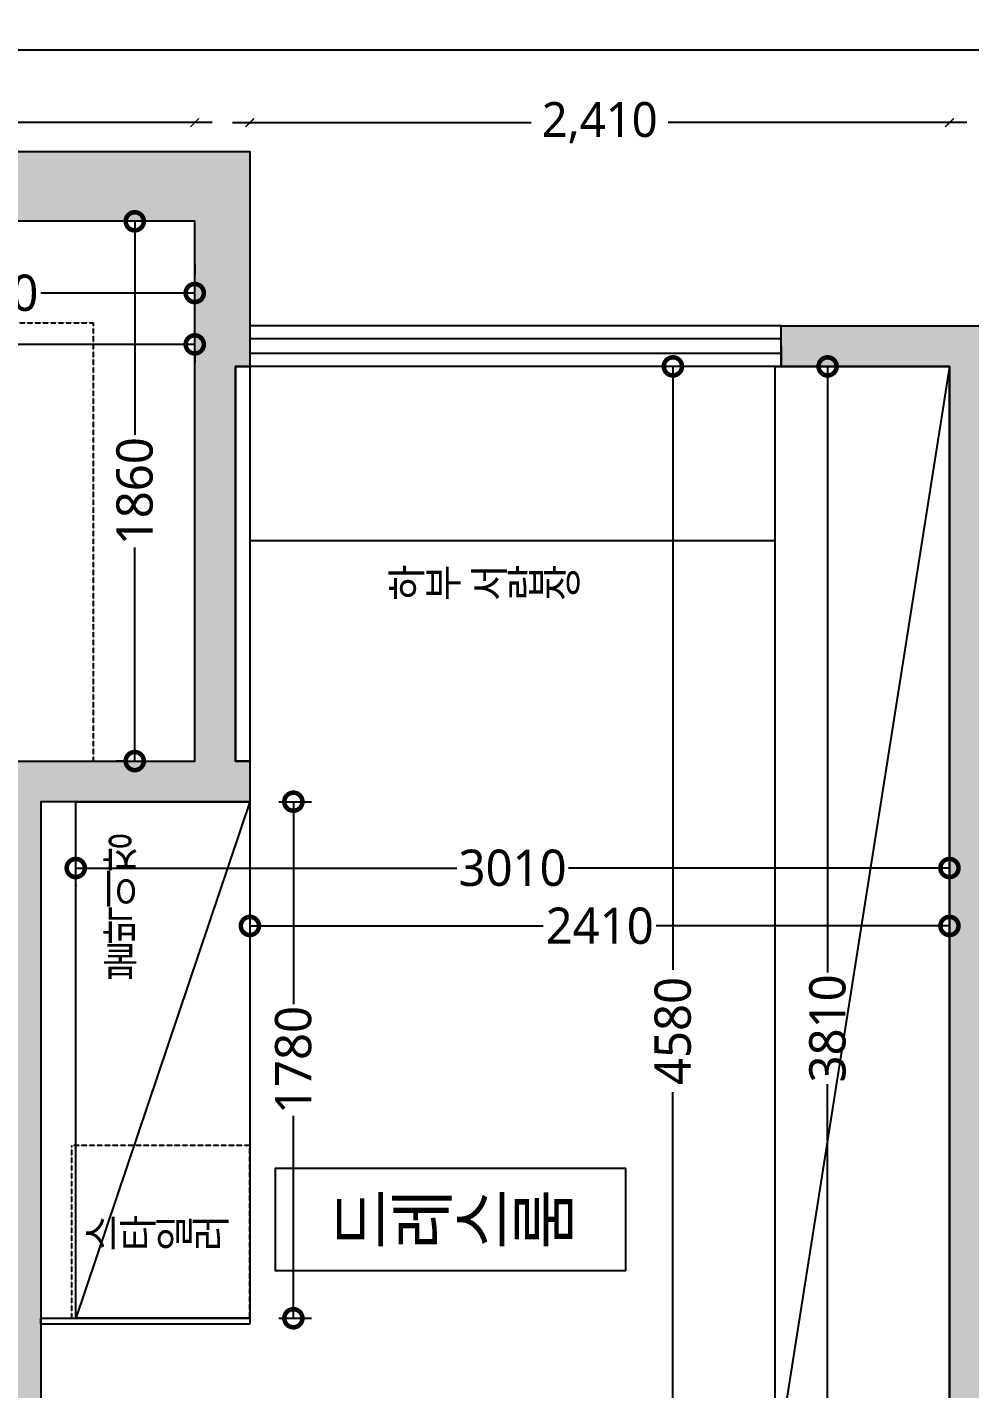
# Model space of a CAD drawing. Header units: millimetres. Extents: x -41292 to 298682, y -22072 to 33155.
# Drawn here: x -30650 to -27403, y 26520 to 31212 of the extents above; entities that cross this region are included whole.
import ezdxf
from ezdxf.enums import TextEntityAlignment as Align

# ---------------------------------------------------------------- set-up
doc = ezdxf.new("R2010")
doc.units = ezdxf.units.MM
doc.linetypes.add('DH-HID2', pattern=[1.2, 0.8, -0.4])
for name, color, linetype in [('0-ELC TEXT', 7, 'Continuous'), ('02-WAL', 2, 'Continuous'), ('03-TEXT', 3, 'Continuous'), ('06-FUR', 6, 'Continuous'), ('3.기호.계단선', 30, 'Continuous'), ('A-窗', 4, 'Continuous'), ('E-立面窗、幕墙', 8, 'Continuous'), ('FU-FURM', 251, 'DH-HID2'), ('S-DIM', 7, 'Continuous'), ('인테리어_벽체_신설', 3, 'Continuous'), ('인테리어_해치_벽체', 8, 'Continuous')]:
    doc.layers.add(name, color=color, linetype=linetype)
doc.styles.add('HY 울릉도 L', font='@Microsoft JhengHei UI Light.ttf')
doc.styles.add('넥슨고딕', font='@Microsoft JhengHei Light.ttf')
doc.styles.add('코레일둥고', font='@Microsoft JhengHei Light.ttf')
doc.dimstyles.new('50', dxfattribs={"dimscale": 50, "dimtxt": 2.5, "dimasz": 2.5, "dimexe": 1.25, "dimexo": 2, "dimtad": 0, "dimdec": 0, "dimtxsty": '넥슨고딕', "dimblk": 'DOTSMALL', "dimcen": 2.5, "dimclrd": 1, "dimclre": 1, "dimclrt": 2, "dimadec": 0, "dimazin": 0, "dimtfac": 1, "dimtdec": 0, "dimtix": 1, "dimtmove": 0, "dimatfit": 3, "dimldrblk": 'DOTSMALL', "dimfxl": 1.25, "dimarcsym": 0})
doc.dimstyles.new('60', dxfattribs={"dimscale": 60, "dimtxt": 2, "dimasz": 0.5, "dimexe": 1, "dimexo": 1, "dimgap": 1, "dimtad": 0, "dimdec": 0, "dimrnd": 0.05, "dimdsep": 46, "dimlunit": 6, "dimtxsty": 'HY 울릉도 L', "dimblk": 'ARCHTICK', "dimcen": 2.5, "dimdle": 1, "dimclrd": 1, "dimclre": 1, "dimclrt": 2, "dimadec": 0, "dimazin": 0, "dimtfac": 1, "dimtdec": 0, "dimtix": 1, "dimtmove": 2, "dimatfit": 3, "dimldrblk": 'ARCHTICK', "dimfxl": 1, "dimlwd": -1, "dimlwe": -1, "dimarcsym": 0})

# ---------------------------------------------------------------- blocks, each defined once
blk = doc.blocks.new('_ArchTick')
at = {"color": 0, "linetype": 'ByBlock', "const_width": 0.15}
blk.add_lwpolyline([(-0.5, -0.5), (0.5, 0.5)], dxfattribs=at)
blk = doc.blocks.new('*D67')
at = {"layer": '3.기호.계단선', "color": 1, "transparency": 16777216}
for p, q in [((-35783.1, 30883.4), (-33143.4, 30883.4)), ((-30013.1, 30883.4), (-32652.8, 30883.4))]:
    blk.add_line(p, q, dxfattribs=at)
at = {"layer": 'Defpoints', "color": 0, "transparency": 16777216}
for p in [(-35723.1, 30883.4), (-30073.1, 30883.4), (-30073.1, 30883.4)]:
    blk.add_point(p, dxfattribs=at)
at = {"layer": '3.기호.계단선', "color": 1, "transparency": 16777216, "xscale": 30, "yscale": 30, "zscale": 30, "rotation": 180}
blk.add_blockref('_ArchTick', (-35723.1, 30883.4), dxfattribs=at)
at = {"layer": '3.기호.계단선', "color": 1, "transparency": 16777216, "xscale": 30, "yscale": 30, "zscale": 30}
blk.add_blockref('_ArchTick', (-30073.1, 30883.4), dxfattribs=at)
at = {"layer": '3.기호.계단선', "color": 2, "transparency": 16777216, "insert": (-32898.1, 30883.4), "char_height": 120, "attachment_point": 5, "style": 'HY 울릉도 L'}
blk.add_mtext('5,650', dxfattribs=at)
blk = doc.blocks.new('*D68')
at = {"layer": '3.기호.계단선', "color": 1, "transparency": 16777216}
for p, q in [((-29943.1, 30883.4), (-28914, 30883.4)), ((-27413.1, 30883.4), (-28442.3, 30883.4))]:
    blk.add_line(p, q, dxfattribs=at)
at = {"layer": 'Defpoints', "color": 0, "transparency": 16777216}
for p in [(-29883.1, 30883.4), (-27473.1, 30883.4), (-27473.1, 30883.4)]:
    blk.add_point(p, dxfattribs=at)
at = {"layer": '3.기호.계단선', "color": 1, "transparency": 16777216, "xscale": 30, "yscale": 30, "zscale": 30, "rotation": 180}
blk.add_blockref('_ArchTick', (-29883.1, 30883.4), dxfattribs=at)
at = {"layer": '3.기호.계단선', "color": 1, "transparency": 16777216, "xscale": 30, "yscale": 30, "zscale": 30}
blk.add_blockref('_ArchTick', (-27473.1, 30883.4), dxfattribs=at)
at = {"layer": '3.기호.계단선', "color": 2, "transparency": 16777216, "insert": (-28678.1, 30883.4), "char_height": 120, "attachment_point": 5, "style": 'HY 울릉도 L'}
blk.add_mtext('2,410', dxfattribs=at)
blk = doc.blocks.new('*D70')
at = {"layer": '3.기호.계단선', "color": 1, "transparency": 16777216}
for p, q in [((-38913.1, 30943.4), (-38913.1, 31193.4)), ((-25663.1, 30943.4), (-25663.1, 31193.4)), ((-38973.1, 31133.4), (-32567.4, 31133.4)), ((-25603.1, 31133.4), (-32008.9, 31133.4))]:
    blk.add_line(p, q, dxfattribs=at)
at = {"layer": 'Defpoints', "color": 0, "transparency": 16777216}
for p in [(-25663.1, 31133.4), (-38913.1, 30883.4), (-25663.1, 30883.4)]:
    blk.add_point(p, dxfattribs=at)
at = {"layer": '3.기호.계단선', "color": 1, "transparency": 16777216, "xscale": 30, "yscale": 30, "zscale": 30, "rotation": 180}
blk.add_blockref('_ArchTick', (-38913.1, 31133.4), dxfattribs=at)
at = {"layer": '3.기호.계단선', "color": 1, "transparency": 16777216, "xscale": 30, "yscale": 30, "zscale": 30}
blk.add_blockref('_ArchTick', (-25663.1, 31133.4), dxfattribs=at)
at = {"layer": '3.기호.계단선', "color": 2, "transparency": 16777216, "insert": (-32288.1, 31133.4), "char_height": 120, "attachment_point": 5, "style": 'HY 울릉도 L'}
blk.add_mtext('13,250', dxfattribs=at)
blk = doc.blocks.new('shdushs')
at = {"layer": '인테리어_해치_벽체'}
h = blk.add_hatch(color=256, dxfattribs=at)
h.dxf.hatch_style = 1
h.paths.add_polyline_path([(278642.7, 3821.1), (279542.7, 3821.1), (279542.7, 3081.1), (278642.7, 3081.1)], flags=16)
h.paths.add_polyline_path([(277152.7, 3961.1), (277872.7, 3961.1), (277872.7, 151.1), (277922.7, 151.1), (277922.7, 11.1), (277732.7, 11.1), (277732.7, 3821.1), (277732.7, 3821.1), (277732.7, 3821.1), (277152.7, 3821.1)])
h.paths.add_polyline_path([(273717.7, 4561.1), (275322.7, 4561.1), (275322.7, 3821.1), (275272.7, 3821.1), (275272.7, 2461.1), (275322.7, 2461.1), (275322.7, 2321.1), (274602.7, 2321.1), (274602.7, -758.9), (274652.7, -758.9), (274652.7, -898.9), (274462.7, -898.9), (274462.7, 2321.1), (274362.7, 2321.1), (274362.7, 2461.1), (275132.7, 2461.1), (275132.7, 4321.1), (273717.7, 4321.1)])
h.paths.add_polyline_path([(271533.2, 3011.1), (271533.2, 2871.1), (272442.7, 2871.1), (272442.7, 2321.1), (272632.7, 2321.1), (272632.7, 2461.1), (272582.7, 2461.1), (272582.7, 3011.1)])
h.paths.add_polyline_path([(268942.7, 1846.1), (268942.7, 1716.1), (269342.7, 1716.1), (269342.7, -898.9), (271112.7, -906.8), (271112.7, -766.8), (269482.7, -758.9), (269482.7, 2871.1), (270375.8, 2871.1), (270375.8, 3011.1), (269482.7, 3011.1), (269482.7, 4321.1), (270617.7, 4321.1), (270617.7, 4561.1), (269342.7, 4561.1), (269342.7, 1846.1)])
h.paths.add_polyline_path([(276332.7, -2313.9), (277872.7, -2313.9), (277872.7, -2463.9), (276332.7, -2463.9)])
h.paths.add_polyline_path([(275552.7, -898.9), (275552.7, -758.9), (277872.7, -758.9), (277872.7, -898.9)])
h.paths.add_polyline_path([(270682.7, -2463.9), (270342.7, -2463.9), (270342.7, -2313.9), (270682.7, -2313.9)])
h.paths.add_polyline_path([(269842.7, -6133.9), (270682.7, -6133.9), (270682.7, -6283.9), (269842.7, -6283.9)])
h.paths.add_polyline_path([(275142.7, -6283.9), (275681.3, -6283.9), (275681.3, -6133.9), (275382.7, -6133.9), (275382.7, -2463.9), (275432.7, -2463.9), (275432.7, -2313.9), (275142.7, -2313.9), (275142.7, -6283.9)])
h.paths.add_polyline_path([(278812.7, -7888.9), (278812.7, -8128.9), (279782.7, -8128.9), (279782.7, 3961.1), (278502.7, 3961.1), (278502.7, 2941.1), (279542.7, 2941.1), (279542.7, 151.1), (278722.7, 151.1), (278722.7, 11.1), (279542.7, 11.1), (279542.7, -2313.9), (278872.7, -2313.9), (278872.7, -2463.9), (279542.7, -2463.9), (279542.7, -6133.9), (278812.7, -6133.9), (278812.7, -6283.9), (279542.7, -6283.9), (279542.7, -7888.9)])
h.paths.add_polyline_path([(274612.7, -7888.9), (276112.7, -7888.9), (276112.7, -8128.9), (274612.7, -8128.9)])
h.paths.add_polyline_path([(270167.7, -7288.9), (270682.7, -7288.9), (270682.7, -7888.9), (271212.7, -7888.9), (271212.7, -8128.9), (270167.7, -8128.9)])
h.paths.add_polyline_path([(267542.7, -7288.9), (267282.7, -7288.9), (267282.7, -7528.9), (267782.7, -7528.9), (267782.7, -6283.9), (268382.7, -6283.9), (268382.7, -6133.9), (267782.7, -6133.9), (267782.7, -2463.9), (269442.7, -2463.9), (269442.7, -2313.9), (267442.7, -2313.9), (267442.7, -2463.9), (267542.7, -2463.9), (267542.7, -6133.9), (266942.7, -6133.9), (266942.7, -6283.9), (267542.7, -6283.9)])
h.paths.add_polyline_path([(266372.7, 1716.1), (265697.7, 1716.1), (265697.7, -763.9), (266507.7, -763.9), (266507.7, -893.9), (265697.7, -893.9), (265697.7, -2313.9), (266542.7, -2313.9), (266542.7, -2463.9), (264582.7, -2463.9), (264582.7, -6133.9), (265182.7, -6133.9), (265182.7, -6283.9), (264582.7, -6283.9), (264582.7, -7288.9), (265182.7, -7288.9), (265182.7, -7528.9), (264342.7, -7528.9), (264342.7, -2313.9), (265547.7, -2313.9), (265547.7, 1846.1), (266152.7, 1846.1), (266152.7, 2277.9), (266292.7, 2277.9), (266292.7, 1846.1), (266372.7, 1846.1)])
h.paths.add_polyline_path([(266822.7, 1846.1), (268042.7, 1846.1), (268042.7, 1716.1), (267487.7, 1716.1), (267487.7, -893.9), (267307.7, -893.9), (267307.7, -763.9), (267357.7, -763.9), (267357.7, 1716.1), (266822.7, 1716.1)])
h.paths.add_polyline_path([(266342.7, 3961.1), (266152.7, 3961.1), (266152.7, 3177.9), (266292.7, 3177.9), (266292.7, 3821.1), (266342.7, 3821.1)])
at = {"layer": '02-WAL'}
for points in [[(273717.7, 4561.1), (275322.7, 4561.1), (275322.7, 3821.1), (275272.7, 3821.1), (275272.7, 2461.1), (275322.7, 2461.1), (275322.7, 2321.1), (274602.7, 2321.1), (274602.7, -758.9), (274652.7, -758.9), (274652.7, -898.9), (274462.7, -898.9), (274462.7, 2321.1), (274362.7, 2321.1), (274362.7, 2461.1), (275132.7, 2461.1), (275132.7, 4321.1), (273717.7, 4321.1), (273717.7, 4561.1)], [(277152.7, 3961.1), (277872.7, 3961.1), (277872.7, 151.1), (277922.7, 151.1), (277922.7, 11.1), (277732.7, 11.1), (277732.7, 3821.1), (277732.7, 3821.1), (277732.7, 3821.1), (277732.7, 3821.1), (277732.7, 3821.1), (277152.7, 3821.1), (277152.7, 3961.1)]]:
    blk.add_lwpolyline(points, dxfattribs=at)
blk = doc.blocks.new('_DotSmall')
at = {"color": 0, "linetype": 'ByBlock', "const_width": 0.5}
blk.add_lwpolyline([(-0.0625, 0, 1), (0.0625, 0, 1)], format="xyb", close=True, dxfattribs=at)
blk = doc.blocks.new('*D130')
at = {"layer": 'Defpoints', "color": 0, "transparency": 16777216}
for p in [(-31523.1, 30296.3), (-30073.1, 30296.3), (-30073.1, 30296.3)]:
    blk.add_point(p, dxfattribs=at)
at = {"layer": 'S-DIM', "color": 1, "lineweight": -2, "transparency": 16777216}
for p, q in [((-31523.1, 30396.3), (-31523.1, 30358.8)), ((-30073.1, 30396.3), (-30073.1, 30358.8)), ((-31523.1, 30296.3), (-30993.4, 30296.3)), ((-30073.1, 30296.3), (-30602.9, 30296.3))]:
    blk.add_line(p, q, dxfattribs=at)
at = {"layer": 'S-DIM', "color": 1, "lineweight": -2, "transparency": 16777216, "xscale": 125, "yscale": 125, "zscale": 125, "rotation": 180}
blk.add_blockref('_DotSmall', (-31523.1, 30296.3), dxfattribs=at)
at = {"layer": 'S-DIM', "color": 1, "lineweight": -2, "transparency": 16777216, "xscale": 125, "yscale": 125, "zscale": 125}
blk.add_blockref('_DotSmall', (-30073.1, 30296.3), dxfattribs=at)
at = {"layer": 'S-DIM', "color": 2, "transparency": 16777216, "insert": (-30798.1, 30296.3), "char_height": 125, "attachment_point": 5, "style": '넥슨고딕'}
blk.add_mtext('1450', dxfattribs=at)
blk = doc.blocks.new('*D134')
at = {"layer": 'Defpoints', "color": 0, "transparency": 16777216}
for p in [(-35723.1, 30201.8), (-30073.1, 30201.8), (-30073.1, 30119.3)]:
    blk.add_point(p, dxfattribs=at)
at = {"layer": 'S-DIM', "color": 1, "lineweight": -2, "transparency": 16777216}
for p, q in [((-35723.1, 30119.3), (-33102.7, 30119.3)), ((-35723.1, 30101.8), (-35723.1, 30056.8)), ((-30073.1, 30119.3), (-32693.6, 30119.3)), ((-30073.1, 30101.8), (-30073.1, 30056.8))]:
    blk.add_line(p, q, dxfattribs=at)
at = {"layer": 'S-DIM', "color": 1, "lineweight": -2, "transparency": 16777216, "xscale": 125, "yscale": 125, "zscale": 125, "rotation": 180}
blk.add_blockref('_DotSmall', (-35723.1, 30119.3), dxfattribs=at)
at = {"layer": 'S-DIM', "color": 1, "lineweight": -2, "transparency": 16777216, "xscale": 125, "yscale": 125, "zscale": 125}
blk.add_blockref('_DotSmall', (-30073.1, 30119.3), dxfattribs=at)
at = {"layer": 'S-DIM', "color": 2, "transparency": 16777216, "insert": (-32898.1, 30119.3), "char_height": 125, "attachment_point": 5, "style": '넥슨고딕'}
blk.add_mtext('5650', dxfattribs=at)
blk = doc.blocks.new('*D138')
at = {"layer": 'Defpoints', "color": 0, "transparency": 16777216}
for p in [(-29883.1, 28543.4), (-29883.1, 26763.4), (-29733.4, 26763.4)]:
    blk.add_point(p, dxfattribs=at)
at = {"layer": 'S-DIM', "color": 1, "lineweight": -2, "transparency": 16777216}
for p, q in [((-29783.1, 28543.4), (-29670.9, 28543.4)), ((-29733.4, 28543.4), (-29733.4, 27845.7)), ((-29733.4, 26763.4), (-29733.4, 27461.1)), ((-29783.1, 26763.4), (-29670.9, 26763.4))]:
    blk.add_line(p, q, dxfattribs=at)
at = {"layer": 'S-DIM', "color": 1, "lineweight": -2, "transparency": 16777216, "xscale": 125, "yscale": 125, "zscale": 125}
for p, rotation in [((-29733.4, 28543.4), 90), ((-29733.4, 26763.4), 270)]:
    blk.add_blockref('_DotSmall', p, dxfattribs=dict(at, rotation=rotation))
at = {"layer": 'S-DIM', "color": 2, "transparency": 16777216, "insert": (-29733.4, 27653.4), "char_height": 125, "attachment_point": 5, "rotation": 90, "style": '넥슨고딕'}
blk.add_mtext('1780', dxfattribs=at)
blk = doc.blocks.new('*D103')
at = {"layer": 'Defpoints', "color": 0, "transparency": 16777216}
for p in [(-28352.9, 30043.4), (-28425.9, 25463.4), (-28352.9, 25463.4)]:
    blk.add_point(p, dxfattribs=at)
at = {"layer": 'S-DIM', "color": 1, "lineweight": -2, "transparency": 16777216}
for p, q in [((-28452.9, 30043.4), (-28488.4, 30043.4)), ((-28425.9, 30043.4), (-28425.9, 27964.2)), ((-28425.9, 25463.4), (-28425.9, 27542.7)), ((-28452.9, 25463.4), (-28488.4, 25463.4))]:
    blk.add_line(p, q, dxfattribs=at)
at = {"layer": 'S-DIM', "color": 1, "lineweight": -2, "transparency": 16777216, "xscale": 125, "yscale": 125, "zscale": 125}
for p, rotation in [((-28425.9, 30043.4), 90), ((-28425.9, 25463.4), 270)]:
    blk.add_blockref('_DotSmall', p, dxfattribs=dict(at, rotation=rotation))
at = {"layer": 'S-DIM', "color": 2, "transparency": 16777216, "insert": (-28425.9, 27753.4), "char_height": 125, "attachment_point": 5, "rotation": 90, "style": '넥슨고딕'}
blk.add_mtext('4580', dxfattribs=at)
blk = doc.blocks.new('*D81')
at = {"layer": 'Defpoints', "color": 0, "transparency": 16777216}
for p in [(-29883.1, 28115.3), (-27473.1, 28115.3), (-27473.1, 28115.3)]:
    blk.add_point(p, dxfattribs=at)
at = {"layer": 'S-DIM', "color": 1, "lineweight": -2, "transparency": 16777216}
for p, q in [((-29883.1, 28215.3), (-29883.1, 28177.8)), ((-27473.1, 28215.3), (-27473.1, 28177.8)), ((-29883.1, 28115.3), (-28872.8, 28115.3)), ((-27473.1, 28115.3), (-28483.5, 28115.3))]:
    blk.add_line(p, q, dxfattribs=at)
at = {"layer": 'S-DIM', "color": 1, "lineweight": -2, "transparency": 16777216, "xscale": 125, "yscale": 125, "zscale": 125, "rotation": 180}
blk.add_blockref('_DotSmall', (-29883.1, 28115.3), dxfattribs=at)
at = {"layer": 'S-DIM', "color": 1, "lineweight": -2, "transparency": 16777216, "xscale": 125, "yscale": 125, "zscale": 125}
blk.add_blockref('_DotSmall', (-27473.1, 28115.3), dxfattribs=at)
at = {"layer": 'S-DIM', "color": 2, "transparency": 16777216, "insert": (-28678.1, 28115.3), "char_height": 125, "attachment_point": 5, "style": '넥슨고딕'}
blk.add_mtext('2410', dxfattribs=at)
blk = doc.blocks.new('*D105')
at = {"layer": 'Defpoints', "color": 0, "transparency": 16777216}
for p in [(-30483.1, 28356.9), (-27473.1, 28356.9), (-27473.1, 28314.9)]:
    blk.add_point(p, dxfattribs=at)
at = {"layer": 'S-DIM', "color": 1, "lineweight": -2, "transparency": 16777216}
for p, q in [((-30483.1, 28314.9), (-29170.5, 28314.9)), ((-27473.1, 28314.9), (-28785.8, 28314.9)), ((-30483.1, 28256.9), (-30483.1, 28252.4)), ((-27473.1, 28256.9), (-27473.1, 28252.4))]:
    blk.add_line(p, q, dxfattribs=at)
at = {"layer": 'S-DIM', "color": 1, "lineweight": -2, "transparency": 16777216, "xscale": 125, "yscale": 125, "zscale": 125, "rotation": 180}
blk.add_blockref('_DotSmall', (-30483.1, 28314.9), dxfattribs=at)
at = {"layer": 'S-DIM', "color": 1, "lineweight": -2, "transparency": 16777216, "xscale": 125, "yscale": 125, "zscale": 125}
blk.add_blockref('_DotSmall', (-27473.1, 28314.9), dxfattribs=at)
at = {"layer": 'S-DIM', "color": 2, "transparency": 16777216, "insert": (-28978.1, 28314.9), "char_height": 125, "attachment_point": 5, "style": '넥슨고딕'}
blk.add_mtext('3010', dxfattribs=at)
blk = doc.blocks.new('*D82')
at = {"layer": 'Defpoints', "color": 0, "transparency": 16777216}
for p in [(-28073.1, 30043.4), (-28073.1, 26233.4), (-27892.9, 26233.4)]:
    blk.add_point(p, dxfattribs=at)
at = {"layer": 'S-DIM', "color": 1, "lineweight": -2, "transparency": 16777216}
for p, q in [((-27973.1, 30043.4), (-27830.4, 30043.4)), ((-27892.9, 30043.4), (-27892.9, 27954.7)), ((-27892.9, 26233.4), (-27892.9, 27570)), ((-27973.1, 26233.4), (-27830.4, 26233.4))]:
    blk.add_line(p, q, dxfattribs=at)
at = {"layer": 'S-DIM', "color": 1, "lineweight": -2, "transparency": 16777216, "xscale": 125, "yscale": 125, "zscale": 125}
for p, rotation in [((-27892.9, 30043.4), 90), ((-27892.9, 26233.4), 270)]:
    blk.add_blockref('_DotSmall', p, dxfattribs=dict(at, rotation=rotation))
at = {"layer": 'S-DIM', "color": 2, "transparency": 16777216, "insert": (-27892.9, 27762.3), "char_height": 125, "attachment_point": 5, "rotation": 90, "style": '넥슨고딕'}
blk.add_mtext('3810', dxfattribs=at)
blk = doc.blocks.new('*D124')
at = {"layer": 'Defpoints', "color": 0, "transparency": 16777216}
for p in [(-30215.4, 30543.4), (-30279.9, 28683.4), (-30215.4, 28683.4)]:
    blk.add_point(p, dxfattribs=at)
at = {"layer": 'S-DIM', "color": 1, "lineweight": -2, "transparency": 16777216}
for p, q in [((-30315.4, 30543.4), (-30342.4, 30543.4)), ((-30279.9, 30543.4), (-30279.9, 29807.2)), ((-30279.9, 28683.4), (-30279.9, 29419.6)), ((-30315.4, 28683.4), (-30342.4, 28683.4))]:
    blk.add_line(p, q, dxfattribs=at)
at = {"layer": 'S-DIM', "color": 1, "lineweight": -2, "transparency": 16777216, "xscale": 125, "yscale": 125, "zscale": 125}
for p, rotation in [((-30279.9, 30543.4), 90), ((-30279.9, 28683.4), 270)]:
    blk.add_blockref('_DotSmall', p, dxfattribs=dict(at, rotation=rotation))
at = {"layer": 'S-DIM', "color": 2, "transparency": 16777216, "insert": (-30279.9, 29613.4), "char_height": 125, "attachment_point": 5, "rotation": 90, "style": '넥슨고딕'}
blk.add_mtext('1860', dxfattribs=at)
blk = doc.blocks.new('yqw_1_1830_140')
for p, q in [((-0.5, 0.0383), (0.5, 0.0383)), ((-0.5, -0.0383), (0.5, -0.0383))]:
    blk.add_line(p, q)
at = {"layer": 'E-立面窗、幕墙'}
for p, q in [((-0.5, 0.0137), (0.5, 0.0137)), ((-0.5, -0.0137), (0.5, -0.0137))]:
    blk.add_line(p, q, dxfattribs=at)
blk = doc.blocks.new('sheisdxse')
for p, q in [((342875.6, -26038.9), (342875.6, -26178.9)), ((344705.6, -26178.9), (344705.6, -26038.9)), ((344705.6, -26108.9), (344705.6, -26178.9))]:
    blk.add_line(p, q)
at = {"layer": '02-WAL'}
blk.add_line((342875.6, -26178.9), (342825.6, -26178.9), dxfattribs=at)
at = {"layer": 'A-窗', "xscale": -1830.000000000036, "yscale": 1830.000000000036, "zscale": 1830.000000000036}
blk.add_blockref('yqw_1_1830_140', (343790.6, -26108.9), dxfattribs=at)

msp = doc.modelspace()

# ---------------------------------------------------------------- linework, layer by layer
at = {"layer": '0-ELC TEXT'}
msp.add_line((-28587.9, 26927.36), (-28587.9, 27281.12), dxfattribs=at)
msp.add_lwpolyline([(-28587.9, 26927.36), (-29795.11, 26927.36), (-29795.11, 27281.12), (-28587.9, 27281.12)], dxfattribs=at)
at = {"layer": '06-FUR'}
for points in [[(-29883.14, 30043.42), (-29883.14, 29443.42), (-28073.14, 29443.42), (-28073.14, 30043.42), (-29883.14, 30043.42)], [(-27473.14, 30043.42), (-27473.14, 26233.42), (-28073.14, 26233.42), (-28073.14, 30043.42), (-27473.14, 30043.42), (-28073.14, 26233.42)], [(-29883.14, 28543.42), (-29883.14, 26763.42), (-30483.14, 26763.42), (-30483.14, 28543.42), (-29883.14, 28543.42), (-30483.14, 26763.42)], [(-29883.14, 26743.42), (-30603.14, 26743.42), (-30603.14, 26763.42), (-29883.14, 26763.42), (-29883.14, 26743.42)]]:
    msp.add_lwpolyline(points, dxfattribs=at)
at = {"layer": 'FU-FURM'}
for points in [[(-31523.14, 30193.42), (-30423.14, 30193.42), (-30423.14, 28683.42)], [(-29883.14, 27358.42), (-30498.14, 27358.42), (-30498.14, 26763.42), (-29883.14, 26763.42), (-29883.14, 27358.42)]]:
    msp.add_lwpolyline(points, dxfattribs=at)
at = {"layer": '인테리어_벽체_신설'}
msp.add_lwpolyline([(-29933.14, 30043.42), (-29883.14, 30043.42), (-29883.14, 28683.42), (-29933.14, 28683.42)], close=True, dxfattribs=at)

# ---------------------------------------------------------------- block references
msp.add_blockref('shdushs', (-305205.87, 26222.34))

# ---------------------------------------------------------------- texts
at = {"layer": '0-ELC TEXT', "style": '코레일둥고'}
msp.add_text('하부 서랍장', height=100, dxfattribs=at).set_placement((-29413.23, 29251.7))
msp.add_text('붙박이장', height=100, rotation=90, dxfattribs=at).set_placement((-30283.61, 27923.55))
msp.add_text('스타일러', height=100, dxfattribs=at).set_placement((-30463.58, 27110.94), align=Align.TOP_LEFT)
at = {"layer": '03-TEXT', "style": '코레일둥고'}
msp.add_text('드레스룸', height=166.667, dxfattribs=at).set_placement((-29196.48, 27027.66), align=Align.CENTER)

# ---------------------------------------------------------------- dimensions: what is measured, and where the dimension line sits
at = {"layer": '3.기호.계단선'}
for base, p1, p2, picture, middle in [((-25663.14, 31133.42), (-38913.14, 30883.42), (-25663.14, 30883.42), '*D70', (-32288.14, 31133.42)), ((-30073.14, 30883.42), (-35723.14, 30883.42), (-30073.14, 30883.42), '*D67', (-32898.14, 30883.42)), ((-27473.14, 30883.42), (-29883.14, 30883.42), (-27473.14, 30883.42), '*D68', (-28678.14, 30883.42))]:
    dim = msp.add_linear_dim(base=base, p1=p1, p2=p2, dimstyle='60', dxfattribs=at)
    dim.commit()
    dim.dimension.update_dxf_attribs({"geometry": picture, "text_midpoint": middle})
at = {"layer": 'S-DIM'}
for base, p1, p2, picture, middle in [((-30279.87, 28683.42), (-30215.37, 30543.42), (-30215.37, 28683.42), '*D124', (-30279.87, 29613.42)), ((-28425.87, 25463.42), (-28352.87, 30043.42), (-28352.87, 25463.42), '*D103', (-28425.87, 27753.42)), ((-29733.42, 26763.42), (-29883.14, 28543.42), (-29883.14, 26763.42), '*D138', (-29733.42, 27653.42))]:
    dim = msp.add_linear_dim(base=base, p1=p1, p2=p2, angle=90, dimstyle='50', dxfattribs=at)
    dim.commit()
    dim.dimension.update_dxf_attribs({"geometry": picture, "text_midpoint": middle})
for base, p1, p2, picture, middle in [((-30073.14, 30296.34), (-31523.14, 30296.34), (-30073.14, 30296.34), '*D130', (-30798.14, 30296.34)), ((-30073.14, 30119.34), (-35723.14, 30201.84), (-30073.14, 30201.84), '*D134', (-32898.14, 30119.34)), ((-27473.14, 28314.94), (-30483.14, 28356.94), (-27473.14, 28356.94), '*D105', (-28978.14, 28314.94)), ((-27473.14, 28115.34), (-29883.14, 28115.34), (-27473.14, 28115.34), '*D81', (-28678.14, 28115.34))]:
    dim = msp.add_linear_dim(base=base, p1=p1, p2=p2, dimstyle='50', dxfattribs=at)
    dim.commit()
    dim.dimension.update_dxf_attribs({"geometry": picture, "text_midpoint": middle})
dim = msp.add_linear_dim(base=(-27892.87, 26233.42), p1=(-28073.14, 30043.42), p2=(-28073.14, 26233.42), angle=90, dimstyle='50', dxfattribs=at)
dim.commit()
dim.dimension.update_dxf_attribs({"geometry": '*D82', "text_midpoint": (-27892.87, 27762.34), "dimtype": 160})

# ---------------------------------------------------------------- next in the draw order: block references
msp.add_blockref('sheisdxse', (-372758.77, 56222.34))

doc.saveas('drawing.dxf')
